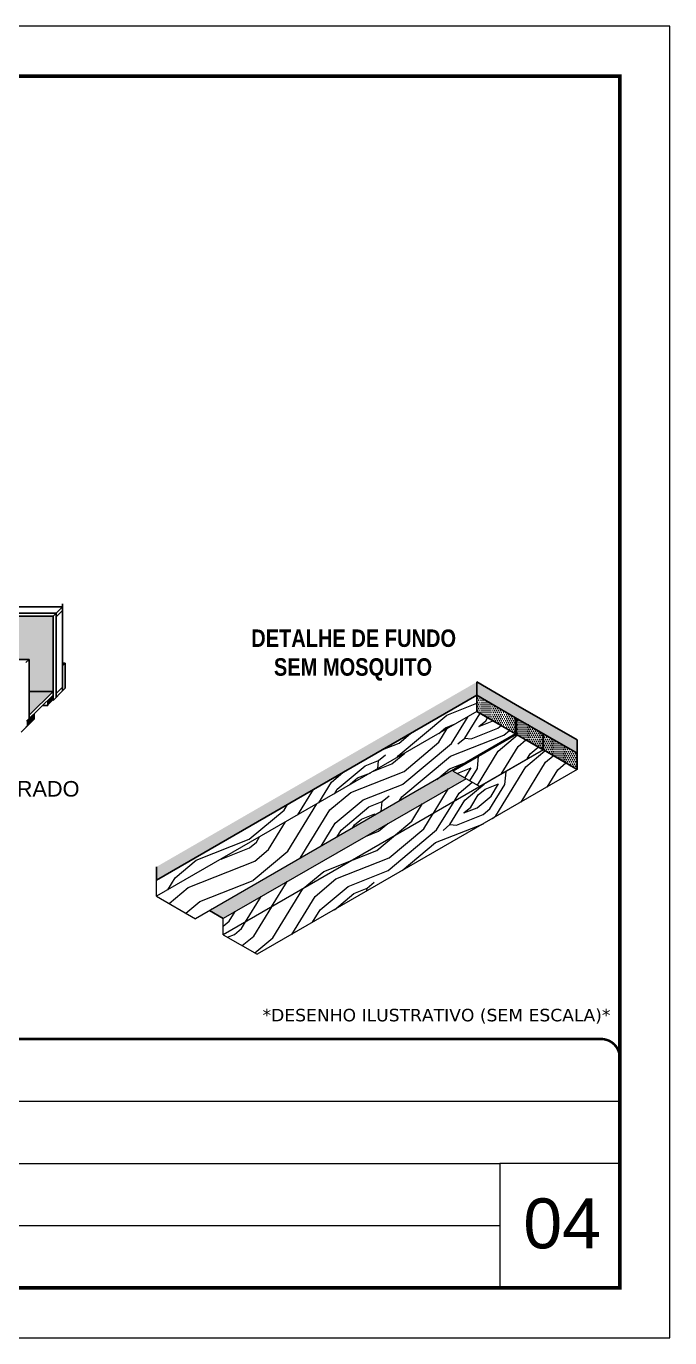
# Model space of a CAD drawing. Extents: x 2954 to 9234, y 774 to 9864.
# Drawn here: x 8679 to 9194, y 8814 to 9864 of the extents above; entities that cross this region are included whole.
import ezdxf
from ezdxf.enums import TextEntityAlignment as Align

# ---------------------------------------------------------------- set-up
doc = ezdxf.new("R2010")
doc.units = 0
doc.linetypes.add('CONTINUO', pattern=[0])
doc.linetypes.add('DASHED', pattern=[0.75, 0.5, -0.25])
for name, color, linetype, lineweight in [('CARIMBO', 255, 'Continuous', 9), ('Demarcação 1', 251, 'Continuous', 9), ('Folhas', 255, 'Continuous', 9), ('fundo', 100, 'Continuous', 9), ('Madeira', 126, 'Continuous', 18), ('SARRAFO DE PRESSAO', 251, 'DASHED', 9)]:
    doc.layers.add(name, color=color, linetype=linetype, lineweight=lineweight)
for name, color, linetype in [('HACHURA MADEIRAS', 1, 'Continuous'), ('material do compensado', 7, 'Continuous'), ('texto', 7, 'Continuous')]:
    doc.layers.add(name, color=color, linetype=linetype)
doc.styles.add('ARIAL', font='arial.ttf')
doc.styles.add('CESAR1', font='arial.ttf', dxfattribs={"oblique": 15})
doc.styles.add('ROMANC', font='techb___.ttf', dxfattribs={"height": 2.5})
doc.styles.add('stylellllll', font='verdana.ttf', dxfattribs={"height": 2})
pattern_1 = [(355, (-40625.32, 6466.81), (111.07494, 93.20294), [5.12645, -97.40264]), (85, (-40581.33, 6498.99), (-93.20294, 111.07494), [10.2529, -92.27619]), (40, (-40602.654, 6490.56), (8.936, 102.13894), [7.24881, -21.74642, 7.24881, -14.497615, 50.751904, -43.50449]), (40, (-40630.87, 6462.15), (8.936, 102.13894), [7.24983, -14.49967, 7.24983, -115.99871]), (40, (-40594.23, 6469.24), (8.936, 102.13894), [7.24983, -137.7482]), (40, (-40584.46, 6463.24), (8.936, 102.13894), [7.24983, -137.7482]), (40, (-40598.89, 6474.79), (8.936, 102.13894), [7.24983, -137.7482]), (40, (-40603.55, 6480.345), (8.936, 102.13894), [14.49967, -130.49838]), (40, (-40571.31, 6554.715), (8.936, 102.13894), [14.49967, -130.49838]), (40, (-40613.314, 6486.345), (8.936, 102.13894), [28.99933, -115.99871]), (40, (-40617.975, 6491.9), (8.936, 102.13894), [28.99933, -115.99871]), (40, (-40548.9, 6516.73), (8.936, 102.13894), [28.99933, -115.99871]), (40, (-40622.19, 6502.56), (8.936, 102.13894), [21.7497, -123.24834]), (40, (-40641.275, 6519.67), (8.936, 102.13894), [21.7497, -123.24834]), (40, (-40631.955, 6508.56), (8.936, 102.13894), [21.7497, -123.24834]), (40, (-40562.884, 6533.394), (8.936, 102.13894), [36.24951, -108.74853]), (40, (-40572.65, 6539.394), (8.936, 102.13894), [36.24951, -108.74853]), (40, (-40564.67, 6512.966), (8.936, 102.13894), [50.74931, -94.24873]), (21.56505, (-40614.21, 6476.13), (102.138945, -8.936), [11.4631, -217.79893]), (21.56505, (-40591.1, 6504.986), (102.138945, -8.936), [11.4631, -217.79893]), (21.56505, (-40597.1, 6495.22), (102.138945, -8.936), [11.4631, -217.79893]), (21.56505, (-40620.21, 6466.364), (102.138945, -8.936), [22.9262, -206.33583]), (21.56505, (-40595.76, 6510.54), (102.138945, -8.936), [34.3893, -194.87273]), (21.56505, (-40605.527, 6516.54), (102.138945, -8.936), [45.8524, -183.40963]), (21.56505, (-40615.294, 6522.54), (102.138945, -8.936), [45.8524, -183.40963]), (21.56505, (-40627.934, 6554.523), (102.138945, -8.936), [45.8524, -183.40963]), (21.56505, (-40628.827, 6544.31), (102.138945, -8.936), [57.3155, -171.94653]), (21.56505, (-40624.614, 6533.65), (102.138945, -8.936), [57.3155, -171.94653]), (58.43495, (-40592.44, 6489.665), (8.936, 102.138945), [11.4631, -217.79893]), (58.43495, (-40608.654, 6480.79), (8.936, 102.138945), [11.4631, -217.79893]), (58.43495, (-40625.316, 6466.81), (8.936, 102.138945), [22.9262, -206.33583]), (58.43495, (-40593.333, 6479.45), (8.936, 102.138945), [22.9262, -206.33583]), (58.43495, (-40635.976, 6462.6), (8.936, 102.138945), [34.3893, -194.87273]), (58.43495, (-40646.19, 6463.49), (8.936, 102.138945), [45.8524, -183.40963]), (58.43495, (-40553.82, 6460.556), (8.936, 102.138945), [45.8524, -183.40963]), (58.43495, (-40588.673, 6473.898), (8.936, 102.138945), [45.8524, -183.40963]), (58.43495, (-40569.14, 6461.896), (8.936, 102.138945), [57.3155, -171.94653]), (58.43495, (-40578.906, 6467.897), (8.936, 102.138945), [57.3155, -171.94653])]
pattern_2 = [(0, (-29732.7985, -1287.1403), (0.82275303, 1.645506056), [0, -1.645506056])]

# ---------------------------------------------------------------- blocks, each defined once
blk = doc.blocks.new('9999999999')
at = {"color": 30, "linetype": 'CONTINUO'}
for p, q in [((98564.6, 34379.6), (99584, 34379.6)), ((98564.6, 34329.8), (99488, 34329.8)), ((99584, 34329.8), (99488, 34329.8)), ((99488, 34329.8), (99488, 34230.2)), ((98564.6, 34280), (99488, 34280))]:
    blk.add_line(p, q, dxfattribs=at)
at = {"color": 30, "linetype": 'CONTINUO', "const_width": 2}
blk.add_lwpolyline([(99584, 34230.2), (99584, 34414.4, 0.414214), (99569, 34429.4), (98229, 34429.4, 0.414214), (98214, 34414.4), (98214, 34245.2, 0.414214), (98229, 34230.2), (99584, 34230.2)], format="xyb", dxfattribs=at)
at = {"layer": 'Folhas'}
blk.add_lwpolyline([(98139, 34190.2), (99624, 34190.2), (99624, 35240.2), (98139, 35240.2)], close=True, dxfattribs=at)
at = {"layer": 'Folhas', "color": 30, "const_width": 3}
blk.add_lwpolyline([(98214, 34230.2), (99584, 34230.2), (99584, 35200.2), (98214, 35200.2)], close=True, dxfattribs=at)

msp = doc.modelspace()

# ---------------------------------------------------------------- hatches: boundary and pattern name
at = {"linetype": 'ByBlock', "ltscale": 2}
msp.add_hatch(color=256, dxfattribs=at).paths.add_polyline_path([(8710.08, 9354.47), (8708.07, 9354.47), (8708.07, 9352.23)])
for points in [[(8700.45, 9324.67), (8700.45, 9328.87), (8696.22, 9324.67), (8696.22, 9320.48)], [(8685.29, 9313.83), (8679.3, 9307.89), (8679.3, 9303.7), (8685.29, 9309.63)]]:
    msp.add_hatch(color=256).paths.add_polyline_path(points)
at = {"layer": 'Demarcação 1'}
for points in [[(8268.74, 9335.51), (8290.67, 9357.44), (8681.24, 9357.44), (8681.24, 9331.82), (8700.45, 9331.82), (8700.45, 9391.97), (8268.74, 9391.97)], [(8681.24, 9331.82), (8681.24, 9312.76), (8700.45, 9331.82)]]:
    msp.add_hatch(color=256, dxfattribs=at).paths.add_polyline_path(points)
at = {"layer": 'fundo'}
h = msp.add_hatch(color=252, dxfattribs=at)
h.dxf.hatch_style = 1
h.paths.add_polyline_path([(8783.35, 9191.48), (8783.35, 9180.82), (9039.49, 9328.71), (9039.49, 9339.37)])
h = msp.add_hatch(color=252, dxfattribs=at)
h.dxf.hatch_style = 1
h.paths.add_polyline_path([(9070.57, 9321.42), (9039.49, 9339.37), (9039.49, 9328.71), (9070.57, 9310.77), (9119.91, 9282.28), (9119.91, 9292.94)])
h = msp.add_hatch(color=252, dxfattribs=at)
h.dxf.hatch_style = 1
h.paths.add_polyline_path([(9030.86, 9261.97), (9020.49, 9267.96), (9020.49, 9268.83), (8825.7, 9156.37), (8836.62, 9150.07)])
at = {"layer": 'HACHURA MADEIRAS'}
h = msp.add_hatch(dxfattribs=at)
h.set_pattern_fill('DOTS', scale=1.036539)
h.set_pattern_definition(pattern_2)
h.paths.add_polyline_path([(9070.57, 9297.75), (9070.57, 9310.77), (9039.49, 9328.71), (9039.49, 9315.69)])
h = msp.add_hatch(dxfattribs=at)
h.set_pattern_fill('DOTS', scale=1.036539)
h.set_pattern_definition(pattern_2)
h.paths.add_polyline_path([(9071.33, 9310.33), (9071.33, 9297.31), (9092.47, 9285.1), (9092.47, 9298.13)])
h = msp.add_hatch(dxfattribs=at)
h.set_pattern_fill('DOTS', scale=1.036539)
h.set_pattern_definition(pattern_2)
h.paths.add_polyline_path([(9092.77, 9297.95), (9092.77, 9284.93), (9119.91, 9269.26), (9119.91, 9282.28)])
at = {"layer": 'Madeira'}
h = msp.add_hatch(dxfattribs=at)
h.set_pattern_fill('PATRON00077', color=256, scale=102.529099, angle=355, pattern_type=2)
h.set_pattern_definition(pattern_1)
h.paths.add_polyline_path([(8783.35, 9180.82), (8783.35, 9167.8), (9039.49, 9315.69), (9039.49, 9328.71)])
h = msp.add_hatch(dxfattribs=at)
h.set_pattern_fill('PATRON00077', color=256, scale=102.529099, angle=355, pattern_type=2)
h.set_pattern_definition([(355, (-9522.8, -62773.76), (111.07494, 93.20294), [5.12645, -97.40264]), (85, (-9478.81, -62741.58), (-93.20294, 111.07494), [10.25291, -92.27619]), (40, (-9500.136, -62750.01), (8.936, 102.138945), [7.248807, -21.74642, 7.248807, -14.497615, 50.751904, -43.504487]), (40, (-9528.35, -62778.42), (8.936, 102.138945), [7.24983, -14.499665, 7.24983, -115.99871]), (40, (-9491.71, -62771.33), (8.936, 102.138945), [7.24983, -137.74821]), (40, (-9481.94, -62777.33), (8.936, 102.138945), [7.24983, -137.74821]), (40, (-9496.37, -62765.78), (8.936, 102.138945), [7.24983, -137.74821]), (40, (-9501.03, -62760.225), (8.936, 102.138945), [14.49967, -130.49838]), (40, (-9468.79, -62685.855), (8.936, 102.138945), [14.49967, -130.49838]), (40, (-9510.8, -62754.224), (8.936, 102.138945), [28.99933, -115.99871]), (40, (-9515.46, -62748.67), (8.936, 102.138945), [28.99933, -115.99871]), (40, (-9446.385, -62723.84), (8.936, 102.138945), [28.99933, -115.99871]), (40, (-9519.67, -62738.01), (8.936, 102.138945), [21.7497, -123.24834]), (40, (-9538.76, -62720.9), (8.936, 102.138945), [21.7497, -123.24834]), (40, (-9529.44, -62732.01), (8.936, 102.138945), [21.7497, -123.24834]), (40, (-9460.366, -62707.176), (8.936, 102.138945), [36.24951, -108.74853]), (40, (-9470.13, -62701.175), (8.936, 102.138945), [36.24951, -108.74853]), (40, (-9462.15, -62727.604), (8.936, 102.138945), [50.74931, -94.24873]), (21.56505, (-9511.69, -62764.44), (102.138945, -8.936), [11.4631, -217.79893]), (21.56505, (-9488.58, -62735.584), (102.138945, -8.936), [11.4631, -217.79893]), (21.56505, (-9494.58, -62745.35), (102.138945, -8.936), [11.4631, -217.79893]), (21.56505, (-9517.69, -62774.205), (102.138945, -8.936), [22.9262, -206.33583]), (21.56505, (-9493.24, -62730.03), (102.138945, -8.936), [34.3893, -194.87273]), (21.56505, (-9503.01, -62724.03), (102.138945, -8.936), [45.8524, -183.40963]), (21.56505, (-9512.776, -62718.03), (102.138945, -8.936), [45.8524, -183.40963]), (21.56505, (-9525.416, -62686.047), (102.138945, -8.936), [45.8524, -183.40963]), (21.56505, (-9526.31, -62696.26), (102.138945, -8.936), [57.31551, -171.94653]), (21.56505, (-9522.096, -62706.92), (102.138945, -8.936), [57.31551, -171.94653]), (58.43495, (-9489.92, -62750.905), (8.936, 102.138945), [11.4631, -217.79893]), (58.43495, (-9506.136, -62759.78), (8.936, 102.138945), [11.4631, -217.79893]), (58.43495, (-9522.798, -62773.76), (8.936, 102.138945), [22.9262, -206.33583]), (58.43495, (-9490.815, -62761.12), (8.936, 102.138945), [22.9262, -206.33583]), (58.43495, (-9533.46, -62777.97), (8.936, 102.138945), [34.3893, -194.87273]), (58.43495, (-9543.67, -62777.08), (8.936, 102.138945), [45.8524, -183.40963]), (58.43495, (-9451.3, -62780.014), (8.936, 102.138945), [45.8524, -183.40963]), (58.43495, (-9486.155, -62766.67), (8.936, 102.138945), [45.8524, -183.40963]), (58.43495, (-9466.62, -62778.673), (8.936, 102.138945), [57.31551, -171.94653]), (58.43495, (-9476.39, -62772.673), (8.936, 102.138945), [57.31551, -171.94653])])
h.paths.add_polyline_path([(8783.35, 9167.8), (8814.42, 9149.86), (9070.57, 9297.75), (9039.49, 9315.69)])
h = msp.add_hatch(dxfattribs=at)
h.set_pattern_fill('PATRON00077', color=256, scale=102.529099, angle=355, pattern_type=2)
h.set_pattern_definition([(355, (-40647.28, 6479.55), (111.07494, 93.20294), [5.12645, -97.40264]), (85, (-40603.3, 6511.72), (-93.20294, 111.07494), [10.2529, -92.27619]), (40, (-40624.62, 6503.3), (8.936, 102.13894), [7.24881, -21.74642, 7.24881, -14.497615, 50.751904, -43.50449]), (40, (-40652.83, 6474.89), (8.936, 102.13894), [7.24983, -14.49967, 7.24983, -115.99871]), (40, (-40616.19, 6481.98), (8.936, 102.13894), [7.24983, -137.7482]), (40, (-40606.424, 6475.976), (8.936, 102.13894), [7.24983, -137.7482]), (40, (-40620.85, 6487.53), (8.936, 102.13894), [7.24983, -137.7482]), (40, (-40625.51, 6493.084), (8.936, 102.13894), [14.49967, -130.49838]), (40, (-40593.275, 6567.454), (8.936, 102.13894), [14.49967, -130.49838]), (40, (-40635.28, 6499.085), (8.936, 102.13894), [28.99933, -115.99871]), (40, (-40639.94, 6504.64), (8.936, 102.13894), [28.99933, -115.99871]), (40, (-40570.87, 6529.47), (8.936, 102.13894), [28.99933, -115.99871]), (40, (-40644.15, 6515.3), (8.936, 102.13894), [21.7497, -123.24834]), (40, (-40663.24, 6532.41), (8.936, 102.13894), [21.7497, -123.24834]), (40, (-40653.92, 6521.3), (8.936, 102.13894), [21.7497, -123.24834]), (40, (-40584.85, 6546.13), (8.936, 102.13894), [36.24951, -108.74853]), (40, (-40594.615, 6552.13), (8.936, 102.13894), [36.24951, -108.74853]), (40, (-40586.635, 6525.705), (8.936, 102.13894), [50.74931, -94.24873]), (21.56505, (-40636.17, 6488.87), (102.138945, -8.936), [11.4631, -217.79893]), (21.56505, (-40613.064, 6517.725), (102.138945, -8.936), [11.4631, -217.79893]), (21.56505, (-40619.064, 6507.96), (102.138945, -8.936), [11.4631, -217.79893]), (21.56505, (-40642.173, 6479.104), (102.138945, -8.936), [22.9262, -206.33583]), (21.56505, (-40617.724, 6523.28), (102.138945, -8.936), [34.3893, -194.87273]), (21.56505, (-40627.49, 6529.28), (102.138945, -8.936), [45.8524, -183.40963]), (21.56505, (-40637.26, 6535.28), (102.138945, -8.936), [45.8524, -183.40963]), (21.56505, (-40649.9, 6567.26), (102.138945, -8.936), [45.8524, -183.40963]), (21.56505, (-40650.79, 6557.05), (102.138945, -8.936), [57.3155, -171.94653]), (21.56505, (-40646.58, 6546.388), (102.138945, -8.936), [57.3155, -171.94653]), (58.43495, (-40614.404, 6502.404), (8.936, 102.138945), [11.4631, -217.79893]), (58.43495, (-40630.62, 6493.53), (8.936, 102.138945), [11.4631, -217.79893]), (58.43495, (-40647.28, 6479.55), (8.936, 102.138945), [22.9262, -206.33583]), (58.43495, (-40615.298, 6492.19), (8.936, 102.138945), [22.9262, -206.33583]), (58.43495, (-40657.94, 6475.337), (8.936, 102.138945), [34.3893, -194.87273]), (58.43495, (-40668.154, 6476.23), (8.936, 102.138945), [45.8524, -183.40963]), (58.43495, (-40575.782, 6473.295), (8.936, 102.138945), [45.8524, -183.40963]), (58.43495, (-40610.637, 6486.637), (8.936, 102.138945), [45.8524, -183.40963]), (58.43495, (-40591.103, 6474.636), (8.936, 102.138945), [57.3155, -171.94653]), (58.43495, (-40600.87, 6480.636), (8.936, 102.138945), [57.3155, -171.94653])])
h.paths.add_polyline_path([(9041.63, 9255.75), (9092.47, 9285.1), (9070.8, 9297.67), (9020.49, 9267.96)])
h = msp.add_hatch(dxfattribs=at)
h.set_pattern_fill('PATRON00077', color=256, scale=102.529099, angle=355, pattern_type=2)
h.set_pattern_definition(pattern_1)
h.paths.add_polyline_path([(8863.77, 9121.38), (9119.91, 9269.26), (9092.77, 9284.93), (8836.72, 9137.1)])
h = msp.add_hatch(dxfattribs=at)
h.set_pattern_fill('PATRON00077', color=256, scale=102.529099, angle=355, pattern_type=2)
h.set_pattern_definition(pattern_1)
h.paths.add_polyline_path([(9041.99, 9255.54), (9030.71, 9262.05), (8836.56, 9150.03), (8836.62, 9137.04)])

# ---------------------------------------------------------------- linework, layer by layer
for p, q in [((8708.07, 9399.59), (8270.13, 9399.59)), ((8708.07, 9399.59), (8703.02, 9394.54)), ((8708.07, 9334.47), (8708.07, 9401.83)), ((8708.07, 9332.23), (8708.07, 9399.59)), ((8268.74, 9391.97), (8700.45, 9391.97)), ((8271.3, 9394.54), (8703.02, 9394.54)), ((8703.02, 9394.54), (8317.4, 9394.54)), ((8703.02, 9394.54), (8700.45, 9391.97)), ((8700.45, 9324.67), (8700.45, 9391.97)), ((8703.02, 9327.22), (8703.02, 9394.54)), ((8703.02, 9394.54), (8703.02, 9388.38)), ((8681.24, 9357.44), (8290.67, 9357.44)), ((8681.24, 9305.62), (8681.24, 9357.44)), ((8708.07, 9335.15), (8703.02, 9330.1)), ((8700.45, 9328.87), (8679.3, 9307.89)), ((8700.45, 9331.82), (8681.24, 9312.76)), ((8696.22, 9324.67), (8696.22, 9320.48)), ((8685.29, 9309.63), (8685.29, 9313.83)), ((8696.22, 9320.48), (8691.99, 9320.48))]:
    msp.add_line(p, q)
at = {"linetype": 'ByBlock', "ltscale": 2}
for p, q in [((8708.07, 9396.67), (8703.02, 9391.66)), ((8678.73, 9354.87), (8681.24, 9357.44)), ((8708.07, 9352.23), (8710.08, 9354.47)), ((8710.08, 9354.47), (8708.07, 9354.47)), ((8710.08, 9334.47), (8710.08, 9354.47)), ((8708.07, 9332.23), (8700.45, 9324.67)), ((8708.07, 9332.23), (8710.08, 9334.47)), ((8685.29, 9309.63), (8674.91, 9299.33)), ((8681.24, 9305.62), (8678.73, 9303.13))]:
    msp.add_line(p, q, dxfattribs=at)
at = {"color": 0}
msp.add_line((8700.45, 9331.82), (8681.24, 9331.82), dxfattribs=at)
at = {"layer": 'Madeira'}
for p, q in [((9039.49, 9315.69), (8783.35, 9167.8)), ((9070.57, 9297.75), (8814.42, 9149.86)), ((9071.33, 9297.31), (9020.49, 9267.96)), ((9092.77, 9284.93), (8836.62, 9137.04)), ((9092.47, 9285.1), (9041.63, 9255.75)), ((9030.86, 9261.97), (8836.62, 9150.07)), ((9119.91, 9269.26), (8863.76, 9121.37)), ((9020.49, 9267.96), (9041.93, 9255.58)), ((8783.35, 9167.8), (8783.35, 9180.82)), ((8783.35, 9167.8), (8814.42, 9149.86)), ((8836.62, 9137.04), (8836.62, 9150.07)), ((8836.62, 9137.04), (8863.76, 9121.37))]:
    msp.add_line(p, q, dxfattribs=at)
at = {"layer": 'material do compensado'}
for p, q in [((9039.49, 9315.69), (9039.49, 9339.37)), ((9039.49, 9339.37), (9070.57, 9321.42)), ((9039.49, 9328.71), (8783.35, 9180.82)), ((9039.49, 9328.71), (9070.57, 9310.77)), ((9039.49, 9315.69), (9070.57, 9297.75)), ((9070.57, 9321.42), (9119.91, 9292.94)), ((9070.57, 9310.77), (9119.91, 9282.28)), ((9070.57, 9297.75), (9070.57, 9310.77)), ((9071.33, 9297.31), (9071.33, 9310.33)), ((9071.33, 9297.31), (9092.47, 9285.1)), ((9092.47, 9285.1), (9092.47, 9298.13)), ((9092.77, 9284.93), (9092.77, 9297.95)), ((9119.91, 9269.26), (9119.91, 9292.94)), ((9092.77, 9284.93), (9119.91, 9269.26)), ((9020.49, 9267.96), (9020.49, 9268.83)), ((8783.35, 9191.48), (8783.35, 9180.82)), ((8836.62, 9150.07), (8825.7, 9156.37))]:
    msp.add_line(p, q, dxfattribs=at)

# ---------------------------------------------------------------- block references
at = {"layer": 'SARRAFO DE PRESSAO', "color": 6, "linetype": 'ByBlock'}
msp.add_blockref('9999999999', (-90430.12, -25375.84), dxfattribs=at)

# ---------------------------------------------------------------- texts
at = {"style": 'stylellllll'}
msp.add_text('*DESENHO ILUSTRATIVO (SEM ESCALA)*', height=10, dxfattribs=at).set_placement((9146.44, 9067.7), align=Align.RIGHT)
at = {"layer": 'CARIMBO', "style": 'CESAR1'}
msp.add_text('PAINEL LATERAL ESTRUTURADO', height=12.436, dxfattribs=at).set_placement((8440.72, 9253.86), align=Align.MIDDLE_LEFT)
at = {"layer": 'CARIMBO', "style": 'ARIAL'}
msp.add_text('04', height=40, dxfattribs=at).set_placement((9076.72, 8885.94))
at = {"layer": 'texto', "style": 'ROMANC'}
for s, p in [('DETALHE DE FUNDO ', (8943.17, 9374.44)), ('SEM MOSQUITO', (8940.43, 9351.39))]:
    msp.add_text(s, height=14, dxfattribs=at).set_placement(p, align=Align.MIDDLE_CENTER)

doc.saveas('drawing.dxf')
